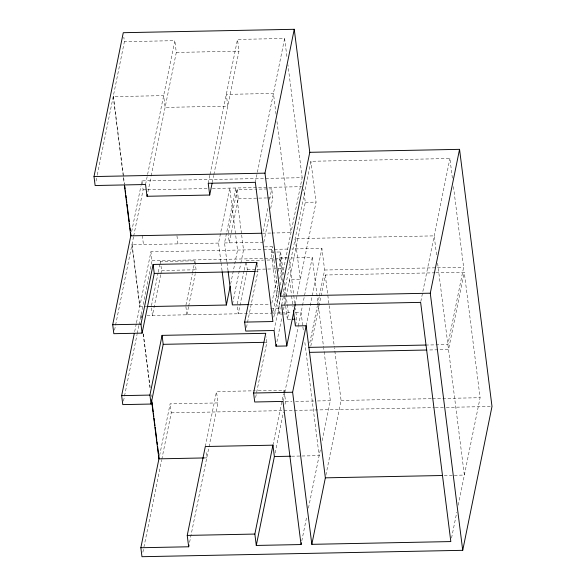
<?xml version="1.0" encoding="UTF-8"?>
<svg xmlns="http://www.w3.org/2000/svg" width="586" height="586" viewBox="0 0 586 586"><rect width="100%" height="100%" fill="white"/><g stroke="black" fill="none" stroke-linecap="round" stroke-linejoin="round"><path stroke-width="0.44" stroke-dasharray="2.93 2.2" d="M96.038 181.081L97.122 175.741M97.305 174.855L124.4 41.665L123.836 37.182M131.652 231.595L140.882 186.209M141.065 185.315L141.973 180.869L302.178 177.683L287.916 64.694M114.556 330.138L133.505 237M133.689 236.107L143.101 189.835L142.647 186.245M145.555 184.517L174.818 40.661L124.4 41.665M147.943 191.842L151.012 176.73M151.195 175.837L176.305 52.425L174.818 40.661M134.67 331.639L136.304 323.64M136.479 322.754L150.917 251.79L262.675 249.563M123.507 401.058L137.073 334.386M137.249 333.493L138.882 325.494M139.058 324.607L152.052 260.748L150.917 251.79M151.452 305.643L158.095 272.981M158.279 272.102L160.432 261.51L194.948 260.821L196.083 269.787L195.358 273.332M160.667 274.885L152.404 315.488L151.386 307.423M160.842 273.999L161.56 270.468L160.432 261.51M208.22 183.272L209.847 175.273M210.03 174.386L237.491 39.416L284.613 38.478L287.118 58.366M185.93 305.16L192.245 274.123M192.428 273.237L194.948 260.821M212.235 182.59L213.685 175.478M213.868 174.591L238.971 51.18L237.491 39.416M186.919 314.799L188.502 307.027M188.685 306.141L195.182 274.219M159.612 455.49L170.116 403.879L217.941 402.926L216.505 391.558L254.881 390.789M142.881 552.232L161.611 460.2M161.795 459.307L171.244 412.844L170.116 403.879M220.929 261.927L218.549 243.073L229.734 188.106L237.55 250.068L230.701 283.756M226.914 261.81L224.533 242.956L235.719 187.989L241.498 233.785M228.357 233.008L237.198 189.556L254.456 189.212M237.198 189.556L238.326 198.522L229.309 242.86L228.291 234.796M255.342 182.334L284.613 38.478M232.532 304.024L240.648 264.132M240.831 263.246L243.534 249.944L241.608 234.678M205.32 446.517L216.505 391.558M237.308 303.929L243.981 271.12M244.164 270.234L245.783 262.25M189.578 542.343L217.941 402.926M246.376 262.272L247.277 269.443L238.26 313.781L237.352 306.61M263.055 231.433L268.11 206.609M269.553 199.511L271.714 188.875L255.364 189.197M246.494 327.501L257.913 271.355L257.122 265.077M263.825 242.172L269.062 216.461M270.681 208.477L272.849 197.834L271.714 188.875M283.294 314.037L279.002 314.118L271.179 252.163L272.285 246.735L262.858 246.926M282.584 281.646L279.529 257.408L280.628 251.98L276.336 252.061M271.823 303.24L276.878 278.416M278.321 271.318L280.665 259.788L275.215 259.898M255.621 397.528L266.864 342.275L266.19 336.891M280.994 312.931L272.776 313.092L278.372 285.602M279.815 278.511L281.8 268.754L280.665 259.788M273.816 317.099L279.061 291.315M280.32 285.096L302.178 177.683M274.043 330.504L280.767 297.439M279.002 314.118L280.101 308.69L272.285 246.735M281.639 305.138L310.902 161.282L449.909 158.52L452.421 178.452M276.922 341.755L281.969 316.931M283.412 309.833L284.137 306.288M284.32 305.401L285.939 297.424M286.122 296.538L305.284 202.331L303.636 189.263M290.773 319.297L287.345 319.363L288.451 313.935L286.408 297.769M295.271 304.302L316.059 202.119L310.902 161.282M295.564 325.113L296.765 319.172L295.395 308.287M272.937 445.177L283.397 393.755M283.58 392.869L284.122 390.21L255.796 390.774M282.987 401.425L284.62 393.426M284.796 392.532L298.179 326.754M298.362 325.867L302.339 306.324M302.515 305.438L312.257 257.569L287.682 258.052M275.098 453L283.39 412.222M285.016 404.237L285.558 401.578L284.562 393.711M306.163 325.743L321.897 248.391L291.828 248.984M309.796 342.927L317.392 305.584M317.575 304.698L319.202 296.692M319.385 295.805L324.629 270.014L321.897 248.391M310.785 346.128L325.259 274.995L434.995 272.812M301.775 540.995L306.837 516.105M308.463 508.106L320.403 449.447M322.205 440.584L330.321 400.692L323.692 348.15M325.897 475.165L341.089 400.48L334.481 348.121M420.821 301.49L449.909 158.52M453.454 186.604L463.629 267.253L447.894 344.612L426.857 345.029M435.911 272.798L464.258 272.234L448.517 349.593L427.487 350.01M451.55 538.029L456.78 512.311M458.223 505.22L480.095 397.711L464.258 272.234M176.305 52.425L238.971 51.18M143.101 189.835L146.749 189.761M147.657 189.739L207.847 188.546M212.41 188.45L301.482 186.685M238.326 198.522L266.491 197.965M267.399 197.943L272.849 197.834M305.284 202.331L316.059 202.119M262.696 233.213L270.908 233.045M271.823 233.03L290.993 232.649L276.848 120.562M218.549 243.073L131.916 244.794L139.739 306.749L143.284 306.683M224.533 242.956L262.916 242.194M263.583 249.548L273.603 249.35M274.519 249.328L288.187 249.057M271.179 252.163L275.479 252.083M279.529 257.408L287.235 257.254M152.052 260.748L286.774 258.074M246.149 260.477L263.407 260.133M267.04 260.059L274.307 259.92M161.56 270.468L196.083 269.787M247.277 269.443L281.8 268.754M256.097 271.391L257.913 271.355M324.629 270.014L463.629 267.253M144.171 306.661L146.837 306.61M249.841 304.566L269.831 304.163M270.681 308.881L280.101 308.69M147.079 315.59L271.867 313.114M281.903 312.909L291.945 312.712M295.6 312.638L301.072 312.528L302.786 326.116M284.151 314.015L288.451 313.935M265.048 342.305L266.864 342.275M285.558 401.578L291.953 401.454M295.608 401.381L313.876 401.022M317.531 400.949L330.321 400.692M341.089 400.48L431.626 398.678M432.541 398.656L480.095 397.711M171.244 412.844L434.424 407.607M435.339 407.592L445.389 407.387M446.305 407.373L491.998 406.464M204.053 457.944L206.755 457.893L205.876 450.89M291.733 456.201L319.136 455.659L304.617 340.613M444.239 475.473L453.381 475.29M454.297 475.268L464.354 475.07L437.486 262.154M436.57 254.903L434.167 235.872L295.168 238.641L300.318 279.478L289.55 279.69L291.498 295.11M325.259 274.995L329.017 304.786M329.127 305.687L334.372 347.212M312.257 257.569L318.205 304.669M318.315 305.577L323.575 347.249M276.05 114.233L273.428 93.445L226.306 94.383L227.793 106.147L165.12 107.392L163.641 95.628L113.223 96.631L124.283 184.312M302.903 327.025L303.475 331.551M289.279 259.832L294.824 303.753M291.608 296.018L292.985 306.91M280.628 251.98L283.463 274.424M284.481 282.503L286.298 296.875M283.492 288.832L284.283 295.117M284.4 296.018L287.345 319.363M284.122 390.21L284.452 392.832M272.439 310.404L272.776 313.092M227.031 262.711L228.049 270.791M221.047 262.828L222.065 270.908M176.957 235.814L177.976 243.879M185.901 306.734L186.927 314.799M141.973 180.869L142.537 185.352M142.325 235.601L143.453 244.567M113.354 95.95L124.422 183.63M132.055 244.12L139.878 306.075M141.006 315.041L141.351 317.759M143.409 334.064L150.155 387.507M151.063 394.752L151.298 396.568M140.867 315.715L141.094 317.531M143.152 333.837L150.126 389.089"/><path stroke-width="0.88" d="M212.059 183.484L209.707 195.035L147.035 196.281L145.555 184.517L95.137 185.52L94.002 176.562L123.272 32.699L294.253 29.3L309.774 152.316L280.504 296.179L430.278 293.198L459.549 149.342L309.774 152.316M257.012 264.183L256.785 262.389L153.122 264.447L154.25 273.413L142.105 333.126L113.831 333.69L112.702 324.725L130.927 235.154L130.583 232.444M147.035 196.281L147.401 194.508M459.549 149.342L491.998 406.464L462.728 550.32L141.973 556.7L140.845 547.734L188.67 546.782L187.234 535.414L205.32 446.517L272.937 445.177L254.851 534.066L256.287 545.441L301.05 544.548L282.987 401.425L254.72 401.989L253.584 393.023L265.736 333.309L162.073 335.368L163.201 344.334L151.056 404.047L122.782 404.611L121.654 395.645L134.311 333.419M142.105 333.126L140.97 324.168L153.122 264.447M151.056 404.047L149.921 395.081L162.073 335.368M140.845 547.734L159.07 458.164L158.725 455.447M147.723 306.595L226.372 305.028L230.159 286.415M188.67 546.782L189.036 545.009M280.504 296.179L264.982 173.156L294.253 29.3M295.271 304.302L286.788 345.974L276.021 346.187L274.043 330.504L245.768 331.068L244.633 322.102L256.785 262.389M276.021 346.187L276.38 344.414M256.287 545.441L274.373 456.545L272.937 445.177M286.788 345.974L281.639 305.138L420.638 302.376L450.824 541.574L311.825 544.335L292.626 392.246L306.163 325.743L295.388 325.963L293.44 310.536M301.05 544.548L301.416 542.775M311.825 544.335L325.355 477.832L306.163 325.743M94.002 176.562L264.982 173.156M261.788 233.228L130.788 235.836L124.4 185.213M154.25 273.413L255.188 271.406M248.933 304.581L232.356 304.91L228.159 271.692M292.487 319.26L295.058 319.209M112.702 324.725L140.97 324.168M244.633 322.102L272.908 321.538L255.342 182.334L208.22 183.272L209.707 195.035M163.201 344.334L264.14 342.327M308.888 347.373L425.941 345.044M309.518 352.354L426.571 350.025M121.654 395.645L149.921 395.081M253.584 393.023L292.626 392.246M204.053 457.944L158.931 458.845L151.503 399.96M274.373 456.545L290.817 456.223M325.355 477.832L442.408 475.51M187.234 535.414L254.851 534.066M430.278 293.198L462.728 550.32M222.175 271.809L226.372 305.028M124.767 186.341L125.104 189.051M125.338 190.86L125.675 193.57M125.909 195.38L126.246 198.09M126.473 199.899L126.818 202.617M127.045 204.419L129.213 221.596M129.44 223.405L129.784 226.115M130.011 227.925L130.356 230.635M151.979 402.003L153.239 411.965M153.466 413.775L153.81 416.492M154.037 418.309L154.382 421.026M154.609 422.836L154.953 425.553M155.18 427.362L156.784 440.049M157.011 441.859L157.356 444.576M157.583 446.386L158.498 453.637"/></g></svg>
